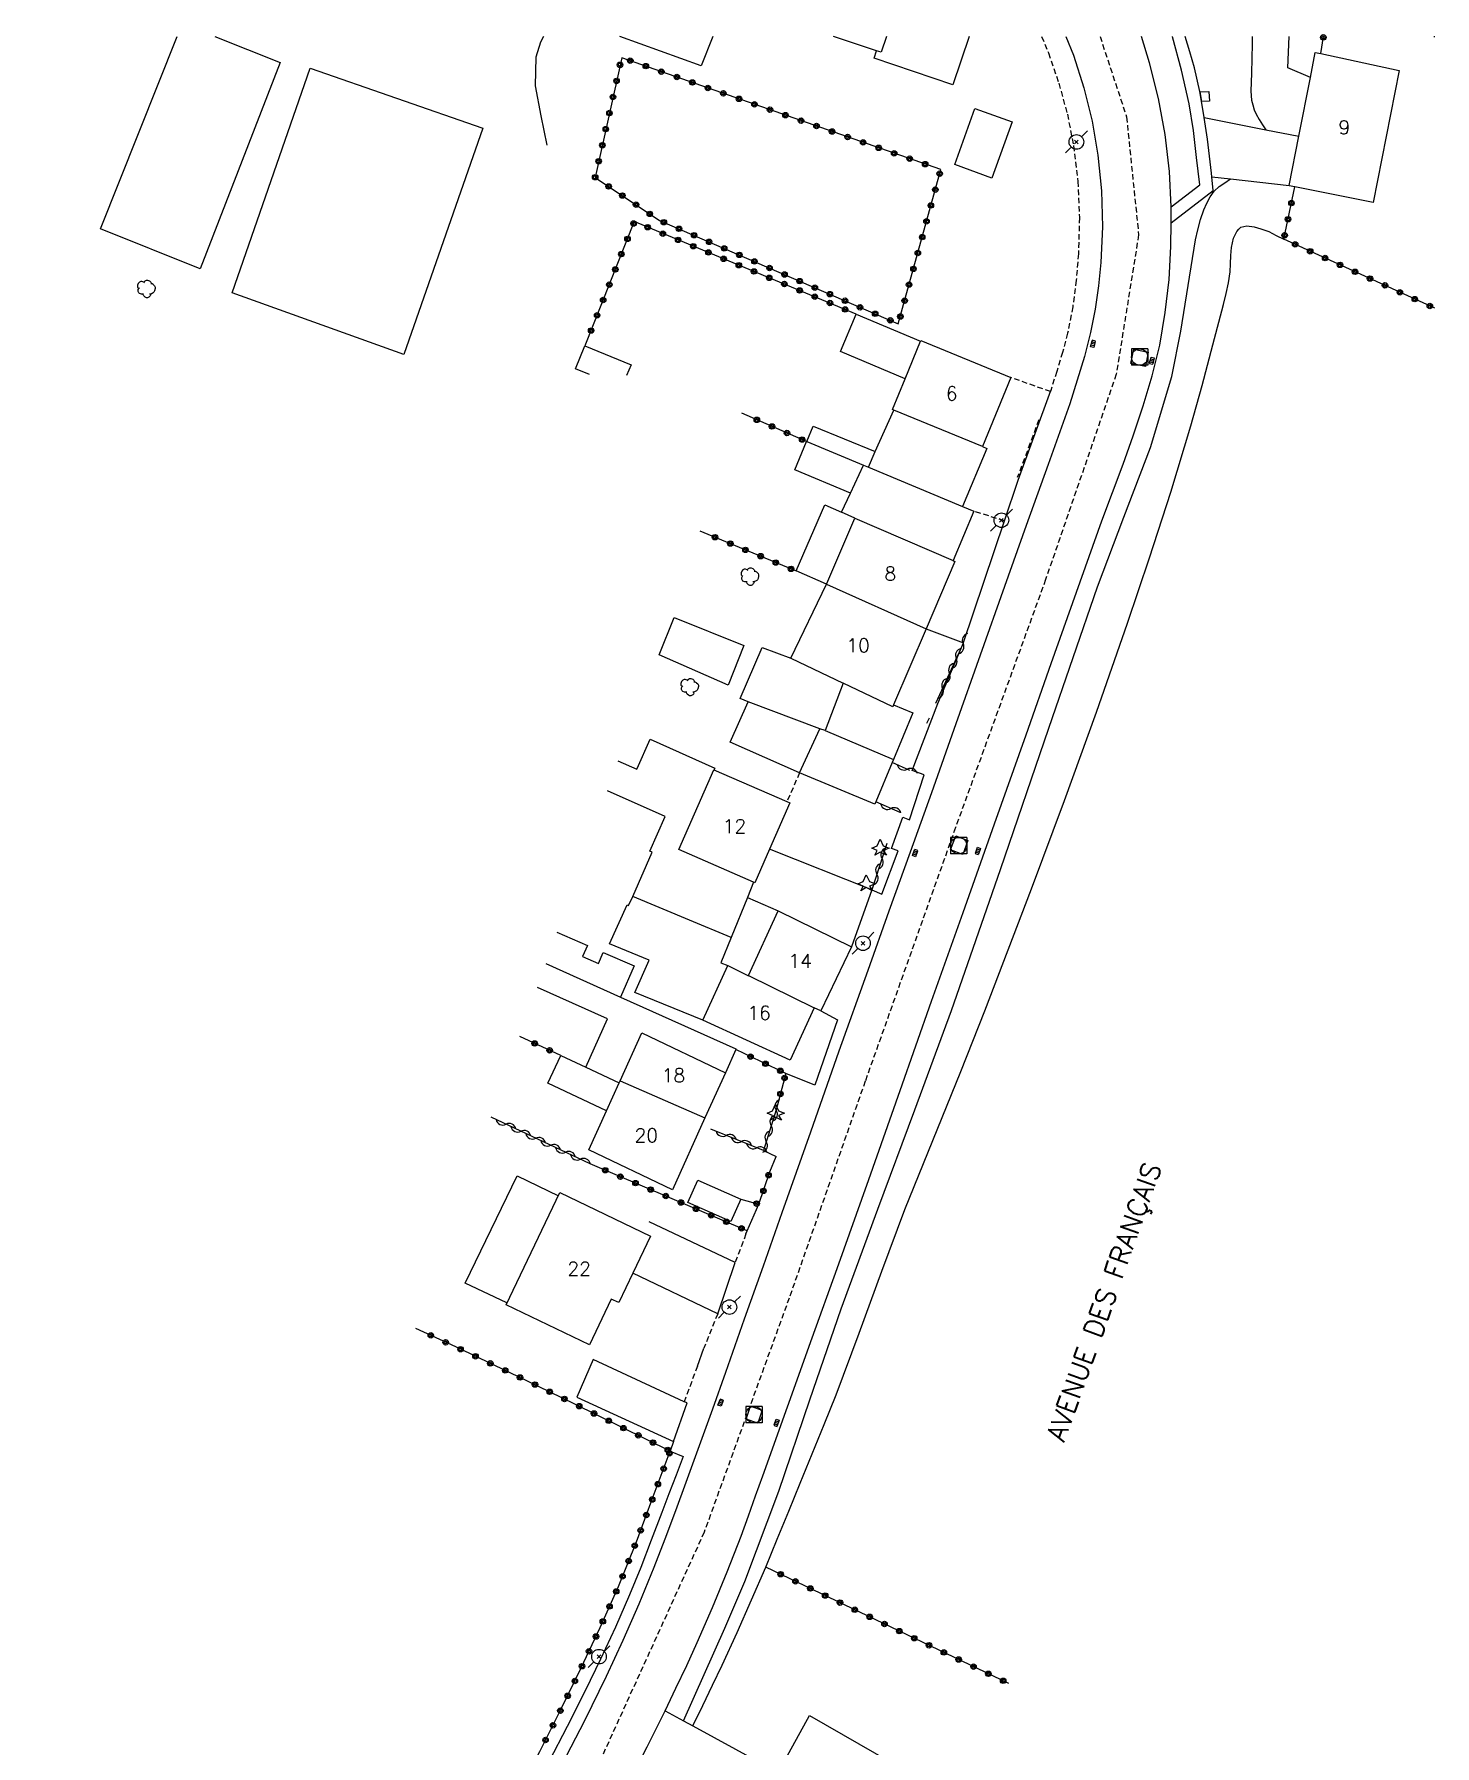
# Model space of a CAD drawing. Header units: millimetres. Extents: x 194000 to 195000, y 155999 to 157001.
# Drawn here: x 194872.3 to 195000, y 156844.1 to 157000.2 of the extents above; entities that cross this region are included whole.
import ezdxf
from ezdxf.enums import TextEntityAlignment as Align

# ---------------------------------------------------------------- set-up
doc = ezdxf.new("R2010")
doc.units = ezdxf.units.MM
doc.linetypes.add('DASHED', pattern=[0.75, 0.5, -0.25])
doc.layers.get('0').update_dxf_attribs({"linetype": 'CONTINUOUS'})
for name, color, linetype in [('W0001', 6, 'DASHED'), ('W0008', 7, 'CONTINUOUS'), ('W0014', 7, 'CONTINUOUS'), ('W0017', 7, 'CONTINUOUS'), ('W0021', 2, 'CONTINUOUS'), ('W0101', 7, 'CONTINUOUS'), ('W0104', 1, 'CONTINUOUS'), ('W0112', 1, 'DASHED'), ('W0211', 2, 'CONTINUOUS'), ('W0214', 2, 'CONTINUOUS'), ('W0300', 7, 'CONTINUOUS'), ('W0303', 7, 'CONTINUOUS'), ('W0310', 3, 'CONTINUOUS'), ('W0323', 7, 'CONTINUOUS'), ('W0330', 7, 'CONTINUOUS'), ('W0333', 7, 'CONTINUOUS'), ('W0401', 7, 'CONTINUOUS'), ('W0420', 7, 'CONTINUOUS'), ('W0473', 7, 'CONTINUOUS'), ('W0989', 7, 'CONTINUOUS'), ('W0991', 7, 'CONTINUOUS'), ('W1102', 7, 'CONTINUOUS')]:
    doc.layers.add(name, color=color, linetype=linetype)
doc.styles.get("Standard").update_dxf_attribs({"font": 'romans.shx', "width": 0.85})

# ---------------------------------------------------------------- blocks, each defined once
blk = doc.blocks.new('T420')
for p, q in [((0.75, 0.75), (-0.75, 0.75)), ((-0.75, 0.75), (-0.75, -0.75)), ((0.75, 0.75), (0.75, -0.75)), ((0.75, -0.75), (-0.75, -0.75))]:
    blk.add_line(p, q)
blk.add_ellipse((0, 0), major_axis=(-0.53, 0.53), ratio=1, start_param=3.926991, end_param=10.210176)
blk = doc.blocks.new('T473')
for p, q in [((-0.166667, 0.166667), (0.166667, -0.166667)), ((-0.166667, -0.166667), (0.166667, 0.166667)), ((0.500001, 0.500001), (1.000002, 1.000002)), ((-1.000002, -1.000002), (-0.500001, -0.500001))]:
    blk.add_line(p, q)
blk.add_ellipse((0, 0), major_axis=(0.471405, 0.471405), ratio=1, start_param=5.4977871438, end_param=11.780972451)
blk = doc.blocks.new('T300')
for p, q in [((-0.8, 0.51), (-0.86, 0.34)), ((-0.86, 0.34), (-0.86, 0.17)), ((-0.86, 0.17), (-0.74, 0.06)), ((-0.69, 0.63), (-0.8, 0.51)), ((-0.8, -0.06), (-0.74, 0.06)), ((-0.74, 0.06), (-0.69, 0.11)), ((-0.57, 0.69), (-0.69, 0.63)), ((-0.46, 0.69), (-0.57, 0.69)), ((-0.29, 0.63), (-0.46, 0.69)), ((-0.29, 0.63), (-0.17, 0.74)), ((-0.23, 0.57), (-0.29, 0.63)), ((-0.17, 0.74), (-0.06, 0.8)), ((-0.06, 0.8), (0.06, 0.8)), ((0.06, 0.8), (0.23, 0.74)), ((0.23, 0.74), (0.34, 0.63)), ((0.34, 0.63), (0.4, 0.51)), ((0.46, 0.46), (0.34, 0.46)), ((0.4, 0.51), (0.4, 0.46)), ((0.57, 0.4), (0.46, 0.46)), ((0.57, 0.4), (0.69, 0.29)), ((0.69, 0.29), (0.74, 0.17)), ((0.74, 0.06), (0.69, -0.17)), ((0.74, 0.17), (0.74, 0.06)), ((-0.8, -0.17), (-0.8, -0.06)), ((-0.8, -0.23), (-0.8, -0.17)), ((-0.74, -0.34), (-0.8, -0.23)), ((-0.69, -0.4), (-0.74, -0.34)), ((-0.51, -0.46), (-0.69, -0.4)), ((-0.4, -0.46), (-0.51, -0.46)), ((-0.4, -0.46), (-0.34, -0.46)), ((-0.34, -0.46), (-0.34, -0.4)), ((-0.34, -0.51), (-0.34, -0.46)), ((-0.29, -0.63), (-0.34, -0.51)), ((-0.17, -0.74), (-0.29, -0.63)), ((-0.06, -0.8), (-0.17, -0.74)), ((0.06, -0.8), (-0.06, -0.8)), ((0.17, -0.74), (0.06, -0.8)), ((0.23, -0.69), (0.17, -0.74)), ((0.29, -0.46), (0.23, -0.46)), ((0.29, -0.63), (0.23, -0.69)), ((0.46, -0.4), (0.29, -0.46)), ((0.34, -0.51), (0.29, -0.63)), ((0.34, -0.51), (0.34, -0.46)), ((0.57, -0.34), (0.46, -0.4)), ((0.63, -0.29), (0.57, -0.34)), ((0.69, -0.17), (0.63, -0.29))]:
    blk.add_line(p, q)
blk = doc.blocks.new('T303')
for p, q in [((-0.77, 0), (-0.28, 0.21)), ((-0.28, -0.21), (-0.77, 0)), ((-0.28, 0.21), (0, 0.83)), ((0, 0.83), (0.28, 0.21)), ((0.28, 0.21), (0.83, 0)), ((0.83, 0), (0.28, -0.21)), ((-0.49, -0.63), (-0.28, -0.21)), ((0, -0.35), (-0.49, -0.63)), ((0.56, -0.63), (0, -0.35)), ((0.28, -0.21), (0.56, -0.63))]:
    blk.add_line(p, q)
blk = doc.blocks.new('T401')
for p, q in [((-0.3, 0.3), (0, 0.3)), ((-0.3, -0.25), (-0.3, 0.3)), ((-0.3, 0.15), (0, 0.15)), ((-0.3, 0), (0, 0)), ((0, 0.3), (0, -0.25)), ((-0.3, -0.15), (0, -0.15)), ((-0.3, -0.25), (-0.3, -0.3)), ((-0.3, -0.3), (0, -0.3)), ((0, -0.3), (0, -0.25))]:
    blk.add_line(p, q)
blk = doc.blocks.new('t323o')
at = {"color": 0, "linetype": 'Continuous'}
for radius in [0.25, 0.15]:
    blk.add_circle((0, 0), radius, dxfattribs=at)
blk = doc.blocks.new('t310o')
at = {"color": 0, "linetype": 'Continuous'}
for centre, start, end in [((-0.5, 0.38), 216.8699, 323.1304), ((0.5, -0.37), 36.8699, 143.1303)]:
    blk.add_arc(centre, 0.625, start, end, dxfattribs=at)

msp = doc.modelspace()

# ---------------------------------------------------------------- linework, layer by layer
at = {"layer": 'W0001'}
msp.add_lwpolyline([(194969.48, 157000), (194971.9, 156992.66), (194973, 156981.91), (194970.96, 156969.19), (194964.52, 156950.48), (194956.3, 156927.86), (194948.07, 156904.73), (194941.14, 156884.97), (194933.39, 156863.63), (194924.05, 156843.12), (194910.12, 156819.18), (194894.88, 156799.64), (194879.49, 156781.44), (194872.31, 156772.58)], dxfattribs=at)
at = {"layer": 'W0008'}
for points in [[(194938.73, 156868.77), (194940.99, 156875.06), (194943.25, 156881.35), (194945.5, 156887.65), (194948.39, 156895.77), (194951.26, 156903.9), (194954.13, 156912.03), (194957, 156920.12), (194959.87, 156928.22), (194962.74, 156936.31), (194965.04, 156942.82), (194967.33, 156949.33), (194969.66, 156955.83), (194970.62, 156958.41), (194971.58, 156960.99), (194972.49, 156963.58), (194973.4, 156966.31), (194974.24, 156969.06), (194974.92, 156971.84), (194975.43, 156974.82), (194975.77, 156977.83), (194975.95, 156980.84), (194975.97, 156982.99), (194975.98, 156984.25), (194975.97, 156984.47), (194975.81, 156987.67), (194975.42, 156991.06), (194974.82, 156994.35), (194973.99, 156997.6), (194973.25, 157000)], [(194929.83, 156847.34), (194930.82, 156849.41), (194931.8, 156851.47), (194932.76, 156853.55), (194934.16, 156856.76), (194935.5, 156860.01), (194936.77, 156863.27), (194937.43, 156865.1), (194938.08, 156866.93), (194938.73, 156868.77)]]:
    msp.add_lwpolyline(points, dxfattribs=at)
at = {"layer": 'W0014'}
for points in [[(194966.37, 157000), (194967.05, 156998.29), (194968, 156995.31), (194968.75, 156992.26), (194969.29, 156989.17), (194969.61, 156985.93), (194969.7, 156982.65), (194969.56, 156979.39), (194969.34, 156977.25), (194969.03, 156975.12), (194968.62, 156973), (194968.06, 156970.82), (194967.4, 156968.67), (194966.74, 156966.51), (194964.75, 156960.96), (194962.76, 156955.4), (194960.77, 156949.85), (194958.55, 156943.58), (194956.33, 156937.31), (194954.11, 156931.04), (194952.18, 156925.63), (194950.23, 156920.23), (194948.3, 156914.83), (194945.68, 156907.47), (194943.08, 156900.1), (194940.47, 156892.73), (194938.76, 156887.88), (194937.05, 156883.03), (194935.33, 156878.18), (194934.14, 156874.83), (194932.94, 156871.49), (194931.73, 156868.15), (194930.77, 156865.57), (194929.81, 156862.98), (194928.81, 156860.41), (194927.42, 156857.07), (194925.96, 156853.75), (194924.44, 156850.46), (194922.48, 156846.43), (194920.42, 156842.45)], [(194979.79, 156985.96), (194979.66, 156987.21), (194979.63, 156987.52), (194979.46, 156989.09), (194979.27, 156990.64), (194978.98, 156992.6), (194978.95, 156992.82), (194978.57, 156994.98), (194978.09, 156997.12), (194977.68, 156998.59), (194977.24, 157000)], [(194975.97, 156982.99), (194979.79, 156985.96)], [(194948.66, 156922.19), (194949.6, 156921.79), (194951.07, 156925.74), (194950.47, 156925.95), (194951.5, 156928.82), (194952.1, 156928.56), (194953.46, 156932.68), (194952.34, 156933.06), (194954.7, 156939.18), (194957.03, 156944.71), (194957.04, 156944.74), (194960.76, 156955.83), (194962.01, 156959.54), (194964.99, 156967.71)], [(194944.03, 156911.15), (194945.56, 156910.33), (194943.48, 156904.39), (194940.83, 156905.45)], [(194939.37, 156896.48), (194939.94, 156897.87)], [(194937.31, 156891.11), (194938.38, 156893.52)], [(194934.62, 156883.54), (194936.2, 156888.2)], [(194932.77, 156878.76), (194933.37, 156880.39)], [(194930.6, 156871.88), (194931.83, 156875.41), (194931.57, 156875.51)], [(194930.6, 156871.88), (194930.3, 156871.01), (194931.48, 156870.52)], [(194931.48, 156870.52), (194930.83, 156868.81), (194930.18, 156867.11), (194929.53, 156865.41), (194928.57, 156862.9), (194927.6, 156860.39), (194926.58, 156857.91), (194925.29, 156854.96), (194923.93, 156852.05), (194922.53, 156849.15), (194920.9, 156845.9), (194919.22, 156842.67), (194917.49, 156839.47), (194915.37, 156835.75), (194913.2, 156832.07), (194911.02, 156828.39), (194910.42, 156828.81)], [(194884.28, 156781.9), (194886.38, 156784.41), (194888.48, 156786.91), (194890.58, 156789.42), (194893.4, 156792.84), (194896.2, 156796.27), (194899.02, 156799.69), (194901.22, 156802.32), (194903.42, 156804.95), (194905.57, 156807.62), (194908.31, 156811.21), (194910.96, 156814.87), (194913.52, 156818.59), (194916.12, 156822.61), (194918.62, 156826.71), (194921.05, 156830.85), (194923.21, 156834.67), (194925.31, 156838.53), (194927.35, 156842.42), (194928.19, 156844.05), (194929.01, 156845.7), (194929.83, 156847.34)]]:
    msp.add_lwpolyline(points, dxfattribs=at)
at = {"layer": 'W0017'}
for points in [[(194918.73, 157000), (194918.48, 156999.46), (194918.04, 156998.1), (194917.98, 156995.48), (194918.51, 156992.77), (194919.04, 156990.07)], [(194978.98, 156992.6), (194984.61, 156991.49), (194987.61, 156990.9)], [(194979.66, 156987.21), (194981.38, 156987.02), (194986.72, 156986.42)], [(194936.2, 156888.2), (194928.38, 156891.91)], [(194934.62, 156883.54), (194926.88, 156887.23)], [(194931.57, 156875.51), (194923.27, 156879.35), (194921.77, 156875.92), (194930.6, 156871.88)], [(194929.83, 156847.34), (194931.5, 156846.43), (194932.35, 156845.96), (194940.15, 156841.7)]]:
    msp.add_lwpolyline(points, dxfattribs=at)
at = {"layer": 'W0021'}
msp.add_lwpolyline([(194975.97, 156984.47), (194978.59, 156986.48), (194978.29, 156988.95), (194977.99, 156991.41), (194977.6, 156993.85), (194976.92, 156996.92), (194976.09, 156999.95), (194976.08, 157000)], dxfattribs=at)
at = {"layer": 'W0101'}
for points in [[(194950.01, 157000), (194949.53, 156998.55), (194949.11, 156998.69), (194945.19, 157000)], [(194944.54, 156950.06), (194944.56, 156950.11), (194947.12, 156956.07), (194956.1, 156952.2), (194956.25, 156952.13)], [(194956.25, 156952.13), (194953.63, 156945.98), (194953.64, 156945.98)], [(194941.29, 156943.3), (194944.53, 156950.06), (194944.54, 156950.06)], [(194953.64, 156945.98), (194950.65, 156939.05), (194950.58, 156938.88), (194946.05, 156941.03)], [(194941.29, 156943.3), (194946.06, 156941.04)], [(194937.43, 156914.36), (194937.44, 156914.37), (194940.13, 156920.27), (194946.83, 156916.99)], [(194946.83, 156916.99), (194944.03, 156911.15)], [(194943.41, 156911.43), (194941.23, 156906.66), (194933.28, 156910.29), (194935.55, 156915.28), (194937.43, 156914.36)], [(194944.03, 156911.15), (194943.41, 156911.43)], [(194925.72, 156904.77), (194927.7, 156909.16), (194935.32, 156905.51)], [(194933.46, 156901.4), (194930.5, 156894.84), (194922.88, 156898.48), (194924.49, 156902.05), (194925.64, 156904.59), (194925.72, 156904.77)], [(194935.32, 156905.51), (194933.46, 156901.4)]]:
    msp.add_lwpolyline(points, dxfattribs=at)
for points in [[(194996.75, 156996.88), (194994.38, 156984.86), (194987.25, 156986.27), (194986.71, 156986.37), (194986.72, 156986.42), (194987.61, 156990.9), (194988.66, 156996.25), (194989.11, 156998.54), (194989.61, 156998.43)], [(194961.35, 156968.9), (194958.75, 156962.61), (194950.69, 156965.93), (194950.55, 156965.99), (194951.7, 156968.79), (194953.11, 156972.21), (194953.14, 156972.28)], [(194941.2, 156930.11), (194939.35, 156925.89), (194938.01, 156922.83), (194937.9, 156922.88), (194931.09, 156925.86), (194934.28, 156933.14), (194940.94, 156930.23)], [(194928.5, 156890.61), (194926.88, 156887.23), (194925.6, 156884.56), (194924.92, 156884.88), (194922.92, 156880.71), (194915.33, 156884.36), (194920.24, 156894.58)]]:
    msp.add_lwpolyline(points, close=True, dxfattribs=at)
at = {"layer": 'W0104'}
for points in [[(194887.45, 156978.82), (194878.34, 156982.46), (194885.35, 157000)], [(194888.77, 157000), (194894.72, 156997.62), (194887.45, 156978.82)], [(194934.17, 157000), (194933.11, 156997.33), (194925.69, 157000)], [(194957.56, 157000), (194956.06, 156995.57), (194948.88, 156998.02), (194949.11, 156998.69)], [(194951.7, 156968.79), (194945.81, 156971.28), (194947.26, 156974.69), (194953.11, 156972.21)], [(194922.92, 156969.18), (194921.66, 156969.7), (194922.52, 156971.78)], [(194922.52, 156971.78), (194926.72, 156970.05), (194926.31, 156969.07)], [(194948.36, 156960.72), (194948.99, 156962.14), (194950.69, 156965.93)], [(194942.76, 156963.05), (194943.33, 156964.45), (194948.99, 156962.14)], [(194946.72, 156958.36), (194941.64, 156960.48), (194942.71, 156963.07), (194942.76, 156963.05), (194947.91, 156960.91)], [(194958.75, 156962.61), (194959.15, 156962.44), (194956.94, 156957.13)], [(194947.12, 156956.07), (194945.92, 156956.63), (194946.72, 156958.36), (194947.91, 156960.91), (194948.36, 156960.72), (194956.94, 156957.13), (194957.98, 156956.7), (194956.1, 156952.2)], [(194944.53, 156950.06), (194941.77, 156951.26), (194944.39, 156957.29), (194945.92, 156956.63)], [(194946.05, 156941.03), (194946.06, 156941.04), (194944.42, 156936.7), (194943.93, 156936.88), (194937.39, 156939.34), (194936.66, 156939.62), (194938.67, 156944.29), (194941.29, 156943.3), (194941.29, 156943.3)], [(194942.09, 156932.87), (194935.77, 156935.64), (194937.39, 156939.34)], [(194950.65, 156939.05), (194952.4, 156938.33), (194950.66, 156934.08)], [(194925.53, 156933.95), (194927.25, 156933.18), (194927.28, 156933.26), (194928.47, 156935.92), (194934.35, 156933.29), (194934.28, 156933.14)], [(194944.42, 156936.7), (194950.66, 156934.08), (194950.54, 156933.79), (194949.04, 156930.2), (194948.95, 156930), (194942.09, 156932.87), (194943.93, 156936.88)], [(194933.28, 156910.29), (194927.07, 156912.84), (194928.37, 156915.77), (194924.77, 156917.25), (194926.36, 156920.81), (194926.49, 156920.75), (194926.87, 156921.58), (194928.66, 156925.61), (194928.43, 156925.7), (194929.84, 156928.86), (194924.56, 156931.21)], [(194948.66, 156922.19), (194939.35, 156925.89)], [(194935.85, 156917.84), (194932.05, 156919.42), (194926.87, 156921.58)], [(194937.33, 156921.48), (194935.85, 156917.84), (194934.91, 156915.54), (194935.55, 156915.28)], [(194937.9, 156922.88), (194937.33, 156921.48)], [(194937.33, 156921.48), (194940.13, 156920.27)], [(194948.66, 156922.19), (194946.83, 156916.99)], [(194919.97, 156918.32), (194922.74, 156917.12), (194922.3, 156916.1), (194922.3, 156916.1), (194923.74, 156915.48), (194924.17, 156916.48), (194927.01, 156915.26), (194925.77, 156912.4)], [(194918.95, 156915.46), (194925.77, 156912.4), (194936.29, 156907.68), (194936.27, 156907.63), (194935.32, 156905.51)], [(194922.59, 156906.02), (194924.56, 156910.43), (194918.18, 156913.29)], [(194924.49, 156902.05), (194919.14, 156904.57), (194920.33, 156907.09), (194922.59, 156906.02), (194925.64, 156904.59)], [(194915.41, 156884.54), (194911.59, 156886.34), (194916.34, 156896.11), (194920.1, 156894.3)], [(194937.36, 156836.59), (194940.15, 156841.7), (194942.99, 156846.92), (194953.43, 156840.93), (194947.69, 156830.4), (194949.76, 156829.08), (194947.57, 156824.72), (194944.46, 156826.72)]]:
    msp.add_lwpolyline(points, dxfattribs=at)
for points in [[(194913.2, 156991.62), (194906.02, 156971.01), (194890.35, 156976.63), (194897.48, 156997.09)], [(194961.47, 156992.2), (194959.63, 156987.09), (194956.23, 156988.31), (194958.06, 156993.43)], [(194930.64, 156947.02), (194937.02, 156944.48), (194935.58, 156940.85), (194929.29, 156943.62)], [(194932.82, 156895.72), (194936.73, 156893.99), (194935.82, 156891.94), (194931.91, 156893.68)]]:
    msp.add_lwpolyline(points, close=True, dxfattribs=at)
at = {"layer": 'W0112'}
for points in [[(194964.15, 157000), (194964.78, 156998.49), (194965.73, 156995.73), (194966.5, 156992.9), (194967.07, 156990.04), (194967.46, 156986.78), (194967.6, 156983.48), (194967.51, 156980.18), (194967.31, 156977.76), (194966.99, 156975.34), (194966.53, 156972.95), (194966.07, 156971.19), (194965.53, 156969.45), (194964.99, 156967.71), (194964.97, 156967.61), (194961.35, 156968.9)], [(194963.9, 156965.04), (194961.94, 156959.77)], [(194960.76, 156955.83), (194957.98, 156956.7)], [(194942.09, 156932.87), (194940.94, 156930.23)], [(194937.2, 156890.81), (194936.2, 156888.2)], [(194934.62, 156883.54), (194933.37, 156880.39)], [(194932.77, 156878.76), (194931.57, 156875.51)]]:
    msp.add_lwpolyline(points, dxfattribs=at)
at = {"layer": 'W0211'}
for points in [[(194988.66, 156996.25), (194986.61, 156997.14), (194986.71, 157000)], [(194932.35, 156845.96), (194933.26, 156847.81), (194934.16, 156849.66), (194935.04, 156851.51), (194936.39, 156854.47), (194937.7, 156857.45), (194939.01, 156860.44), (194940.05, 156862.98), (194941.1, 156865.53), (194942.14, 156868.08), (194943.24, 156870.77), (194944.33, 156873.45), (194945.41, 156876.15), (194947.53, 156881.77), (194949.58, 156887.42), (194951.69, 156893.04), (194953.38, 156897.24), (194955.1, 156901.42), (194956.8, 156905.61), (194958.98, 156911.16), (194961.12, 156916.72), (194963.23, 156922.29), (194966.23, 156930.33), (194969.16, 156938.39), (194971.98, 156946.5), (194973.98, 156952.47), (194975.93, 156958.46), (194977.76, 156964.49), (194978.79, 156968.17), (194979.77, 156971.87), (194980.75, 156975.57), (194980.97, 156976.55), (194981.19, 156977.54), (194981.36, 156978.53), (194981.39, 156979.27), (194981.4, 156980.02), (194981.48, 156980.75), (194981.56, 156981.17), (194981.66, 156981.6), (194981.82, 156981.98), (194981.96, 156982.21), (194982.13, 156982.43), (194982.32, 156982.6), (194982.86, 156982.74), (194983.52, 156982.64), (194984.15, 156982.47), (194984.86, 156982.22), (194985.55, 156981.86), (194986.23, 156981.51)]]:
    msp.add_lwpolyline(points, dxfattribs=at)
at = {"layer": 'W0214'}
for points in [[(194983.36, 157000), (194983.35, 156999.33), (194983.31, 156997.98), (194983.3, 156996.64), (194983.26, 156995.82), (194983.23, 156995), (194983.3, 156994.19), (194983.41, 156993.75), (194983.54, 156993.32), (194983.71, 156992.9), (194983.98, 156992.42), (194984.29, 156991.95), (194984.61, 156991.49)], [(194978.17, 156981.44), (194978.4, 156982.37), (194978.63, 156983.3), (194978.95, 156984.2), (194979.22, 156984.79), (194979.53, 156985.37), (194979.9, 156985.89), (194980.35, 156986.3), (194980.86, 156986.66), (194981.38, 156987.02)], [(194931.5, 156846.43), (194933.39, 156850.65), (194935.28, 156854.88), (194937.1, 156859.13), (194940.19, 156867.35), (194943.01, 156875.68), (194945.87, 156883.99), (194949.21, 156893.07), (194952.6, 156902.13), (194955.93, 156911.2), (194960.42, 156924.05), (194964.81, 156936.94), (194969.24, 156949.82), (194971.65, 156956.17), (194974.07, 156962.53), (194976.03, 156969), (194976.86, 156973.12), (194977.51, 156977.28), (194978.17, 156981.44)]]:
    msp.add_lwpolyline(points, dxfattribs=at)
at = {"layer": 'W0310'}
for points in [[(194956.99, 156944.64), (194954.49, 156939.19)], [(194953.91, 156937.85), (194953.65, 156937.35)], [(194952.15, 156933.08), (194950.54, 156933.79)], [(194951.25, 156929.23), (194949.04, 156930.2)], [(194950.05, 156926.42), (194948.66, 156922.19)], [(194922.99, 156897.21), (194913.96, 156901.45)], [(194939.96, 156902.13), (194938.79, 156898.42), (194934.01, 156900.37)], [(194938.79, 156898.42), (194939.94, 156897.87)]]:
    msp.add_lwpolyline(points, dxfattribs=at)
at = {"layer": 'W0323'}
for points in [[(194989.61, 156998.43), (194989.85, 157000)], [(194999.92, 157000), (195000, 156999.99)], [(195000, 156975.22), (194986.23, 156981.51), (194987.25, 156986.27)], [(194947.26, 156974.69), (194927.02, 156983.11), (194922.52, 156971.78)], [(194942.71, 156963.07), (194936.82, 156965.64)], [(194933, 156954.91), (194941.77, 156951.26)], [(194920.33, 156907.09), (194916.58, 156908.81)], [(194940.83, 156905.45), (194936.27, 156907.63)], [(194940.83, 156905.45), (194939.96, 156902.13)], [(194937.2, 156890.81), (194937.31, 156891.11), (194922.99, 156897.21)], [(194936.73, 156893.99), (194938.38, 156893.52), (194939.37, 156896.48)], [(194930.3, 156871.01), (194925.92, 156873.17), (194921.55, 156875.33), (194917.17, 156877.46), (194910.74, 156880.51), (194907.1, 156882.2)], [(194910.42, 156828.81), (194911.71, 156831.13), (194912.99, 156833.45), (194914.27, 156835.78), (194916.35, 156839.68), (194918.4, 156843.61), (194920.39, 156847.57), (194922.17, 156851.24), (194923.91, 156854.93), (194925.57, 156858.66), (194927.21, 156862.75), (194928.75, 156866.88), (194930.3, 156871.01)], [(194961.16, 156849.82), (194939.01, 156860.44)]]:
    msp.add_lwpolyline(points, dxfattribs=at)
msp.add_lwpolyline([(194954.96, 156987.85), (194925.87, 156998.06), (194923.45, 156987.14), (194929.32, 156983.23), (194951.09, 156973.79)], close=True, dxfattribs=at)
at = {"layer": 'W0330'}
msp.add_lwpolyline([(194953.63, 156945.98), (194957.03, 156944.71)], dxfattribs=at)
at = {"layer": 'W0333'}
msp.add_lwpolyline([(194979.4, 156994.98), (194979.45, 156994.11), (194978.76, 156994.05), (194978.62, 156994.95), (194979.4, 156994.98)], close=True, dxfattribs=at)
at = {"layer": 'W0420'}
for points in [[(194973.62, 156969.91), (194972.3, 156970.17), (194972.56, 156971.48), (194973.88, 156971.22), (194973.62, 156969.91)], [(194956.33, 156927.1), (194957.44, 156926.69), (194956.97, 156925.41), (194955.86, 156925.82), (194956.33, 156927.1)], [(194938.28, 156873.56), (194937.21, 156873.91), (194937.61, 156875.11), (194938.68, 156874.75), (194938.28, 156873.56)]]:
    msp.add_lwpolyline(points, close=True, dxfattribs=at)
at = {"layer": 'W1102'}
for points in [[(194944.54, 156950.06), (194953.63, 156945.98)], [(194937.44, 156914.37), (194943.41, 156911.43)], [(194925.72, 156904.77), (194933.46, 156901.4)]]:
    msp.add_lwpolyline(points, dxfattribs=at)

# ---------------------------------------------------------------- block references
at = {"layer": 'W0300', "rotation": 359.9999899820874}
for p in [(194882.59, 156976.97), (194937.61, 156950.74), (194932.12, 156940.67)]:
    msp.add_blockref('T300', p, dxfattribs=at)
at = {"layer": 'W0303', "rotation": 359.9999899820874}
for p in [(194949.44, 156925.98), (194948.17, 156922.74), (194939.89, 156901.82)]:
    msp.add_blockref('T303', p, dxfattribs=at)
at = {"layer": 'W0310'}
for p, rotation in [((194956.99, 156944.64), 245.3569047817784), ((194956.37, 156943.28), 245.3569047817784), ((194955.74, 156941.92), 245.3569047817784), ((194955.12, 156940.55), 245.3569047817784), ((194951.91, 156933.19), 156.3445558847662), ((194950.41, 156929.6), 156.3475787104993), ((194949.6, 156925.04), 251.7643471147086), ((194949.13, 156923.61), 251.7643471147086), ((194939.95, 156902.09), 252.4359954515257), ((194915.32, 156900.82), 154.8404185038118), ((194939.5, 156900.66), 252.4359954515257), ((194916.68, 156900.18), 154.8404185038118), ((194918.03, 156899.54), 154.8404185038118), ((194919.39, 156898.9), 154.8404185038118), ((194935.4, 156899.8), 157.827174953769), ((194936.79, 156899.24), 157.827174953769), ((194939.04, 156899.23), 252.4359954515257), ((194920.75, 156898.27), 154.8404185038118), ((194922.11, 156897.63), 154.8404185038118), ((194938.18, 156898.67), 157.827174953769)]:
    msp.add_blockref('t310o', p, dxfattribs=dict(at, rotation=rotation))
at = {"layer": 'W0323'}
for p, rotation in [((194989.84, 156999.91), 80.99603424976499), ((194926.65, 156997.79), 160.6640839091808), ((194925.72, 156997.41), 257.4962013592975), ((194928.07, 156997.29), 160.6640839091808), ((194929.48, 156996.79), 160.6640839091808), ((194930.9, 156996.3), 160.6640839091808), ((194925.07, 156994.48), 257.4962013592975), ((194925.4, 156995.94), 257.4962013592975), ((194932.31, 156995.8), 160.6640839091808), ((194933.73, 156995.3), 160.6640839091808), ((194935.14, 156994.81), 160.6640839091808), ((194924.75, 156993.01), 257.4962013592975), ((194936.56, 156994.31), 160.6640839091808), ((194937.97, 156993.81), 160.6640839091808), ((194939.39, 156993.32), 160.6640839091808), ((194940.8, 156992.82), 160.6640839091808), ((194924.42, 156991.55), 257.4962013592975), ((194942.22, 156992.32), 160.6640839091808), ((194943.63, 156991.83), 160.6640839091808), ((194945.05, 156991.33), 160.6640839091808), ((194924.1, 156990.08), 257.4962013592975), ((194946.47, 156990.83), 160.6640839091808), ((194947.88, 156990.34), 160.6640839091808), ((194949.3, 156989.84), 160.6640839091808), ((194923.77, 156988.62), 257.4962013592975), ((194950.71, 156989.34), 160.6640839091808), ((194952.13, 156988.85), 160.6640839091808), ((194953.54, 156988.35), 160.6640839091808), ((194923.45, 156987.16), 257.4962013592975), ((194954.86, 156987.48), 74.6287676692102), ((194924.68, 156986.32), 326.3324632551631), ((194925.93, 156985.49), 326.3324632551631), ((194954.46, 156986.03), 74.6287676692102), ((194927.18, 156984.66), 326.3324632551631), ((194928.43, 156983.82), 326.3324632551631), ((194954.06, 156984.59), 74.6287676692102), ((194986.93, 156984.8), 77.98017915209235), ((194926.95, 156982.94), 248.3348195722459), ((194928.24, 156982.6), 157.4203557345542), ((194929.62, 156982.02), 157.4203557345542), ((194929.71, 156983.06), 336.5541786735496), ((194931.09, 156982.46), 336.5541786735496), ((194953.66, 156983.14), 74.6287676692102), ((194986.62, 156983.33), 77.98017915209235), ((194926.4, 156981.54), 248.3348195722459), ((194931.01, 156981.45), 157.4203557345542), ((194932.39, 156980.87), 157.4203557345542), ((194932.47, 156981.87), 336.5541786735496), ((194933.84, 156981.27), 336.5541786735496), ((194935.22, 156980.67), 336.5541786735496), ((194953.27, 156981.7), 74.6287676692102), ((194986.31, 156981.86), 77.98017915209235), ((194987.27, 156981.04), 155.4219150264586), ((194988.64, 156980.41), 155.4219150264586), ((194925.84, 156980.15), 248.3348195722459), ((194933.78, 156980.3), 157.4203557345542), ((194935.16, 156979.72), 157.4203557345542), ((194936.55, 156979.14), 157.4203557345542), ((194936.6, 156980.08), 336.5541786735496), ((194937.97, 156979.48), 336.5541786735496), ((194939.35, 156978.88), 336.5541786735496), ((194952.47, 156978.8), 74.6287676692102), ((194952.87, 156980.25), 74.6287676692102), ((194990, 156979.79), 155.4219150264586), ((194991.36, 156979.17), 155.4219150264586), ((194924.74, 156977.36), 248.3348195722459), ((194925.29, 156978.75), 248.3348195722459), ((194937.93, 156978.57), 157.4203557345542), ((194939.32, 156977.99), 157.4203557345542), ((194940.7, 156977.42), 157.4203557345542), ((194940.72, 156978.29), 336.5541786735496), ((194942.1, 156977.69), 336.5541786735496), ((194952.07, 156977.36), 74.6287676692102), ((194992.73, 156978.54), 155.4219150264586), ((194994.09, 156977.92), 155.4219150264586), ((194995.46, 156977.3), 155.4219150264586), ((194924.18, 156975.97), 248.3348195722459), ((194942.09, 156976.84), 157.4203557345542), ((194943.47, 156976.27), 157.4203557345542), ((194943.48, 156977.09), 336.5541786735496), ((194944.85, 156976.5), 336.5541786735496), ((194944.86, 156975.69), 157.4203557345542), ((194946.23, 156975.9), 336.5541786735496), ((194951.67, 156975.91), 74.6287676692102), ((194996.82, 156976.67), 155.4219150264586), ((194998.18, 156976.05), 155.4219150264586), ((194923.63, 156974.57), 248.3348195722459), ((194946.24, 156975.11), 157.4203557345542), ((194947.6, 156975.3), 336.5541786735496), ((194948.98, 156974.71), 336.5541786735496), ((194950.36, 156974.11), 336.5541786735496), ((194951.28, 156974.46), 74.6287676692102), ((194999.55, 156975.42), 155.4219150264586), ((194923.08, 156973.18), 248.3348195722459), ((194938.19, 156965.04), 156.4208081760079), ((194939.57, 156964.44), 156.4208081760079), ((194940.94, 156963.84), 156.4208081760079), ((194942.32, 156963.24), 156.4208081760079), ((194934.38, 156954.34), 337.4120727857211), ((194935.77, 156953.76), 337.4120727857211), ((194937.15, 156953.18), 337.4120727857211), ((194938.54, 156952.61), 337.4120727857211), ((194939.92, 156952.03), 337.4120727857211), ((194941.31, 156951.45), 337.4120727857211), ((194917.94, 156908.18), 155.3385166796107), ((194919.3, 156907.55), 155.3385166796107), ((194937.62, 156906.98), 154.4235831732843), ((194938.98, 156906.33), 154.4235831732843), ((194940.33, 156905.69), 154.4235831732843), ((194940.72, 156905.03), 255.322836426748), ((194940.34, 156903.58), 255.322836426748), ((194924.37, 156896.62), 156.9110927022879), ((194939.26, 156896.17), 71.47784305668486), ((194925.75, 156896.04), 156.9110927022879), ((194927.13, 156895.45), 156.9110927022879), ((194928.51, 156894.86), 156.9110927022879), ((194938.79, 156894.74), 71.47784305668486), ((194929.89, 156894.27), 156.9110927022879), ((194931.27, 156893.68), 156.9110927022879), ((194932.65, 156893.1), 156.9110927022879), ((194938.17, 156893.58), 344.2430461406033), ((194934.03, 156892.51), 156.9110927022879), ((194935.41, 156891.92), 156.9110927022879), ((194936.79, 156891.33), 156.9110927022879), ((194908.46, 156881.57), 155.1027969198844), ((194909.82, 156880.93), 155.1027969198844), ((194911.18, 156880.3), 154.6561226932238), ((194912.54, 156879.66), 154.6561226932238), ((194913.89, 156879.01), 154.6561226932238), ((194915.25, 156878.37), 154.6561226932238), ((194916.6, 156877.73), 154.6561226932238), ((194917.96, 156877.08), 154.0234394360799), ((194919.3, 156876.42), 154.0234394360799), ((194920.65, 156875.77), 154.0234394360799), ((194922, 156875.11), 153.7133875179693), ((194923.34, 156874.44), 153.7133875179693), ((194924.69, 156873.78), 153.7133875179693), ((194926.03, 156873.11), 153.7133875179693), ((194927.38, 156872.45), 153.7133875179693), ((194928.72, 156871.79), 153.7133875179693), ((194930.07, 156871.12), 153.7133875179693), ((194930.22, 156870.81), 69.50174939940196), ((194929.17, 156868), 69.50174939940196), ((194929.7, 156869.41), 69.50174939940196), ((194928.65, 156866.6), 69.50174939940196), ((194928.12, 156865.19), 69.50174939940196), ((194927.6, 156863.79), 69.50174939940196), ((194927.06, 156862.39), 68.10440972494024), ((194926.5, 156860.99), 68.10440972494024), ((194925.95, 156859.6), 68.10440972494024), ((194940.36, 156859.79), 154.397717396021), ((194941.71, 156859.14), 154.397717396021), ((194925.37, 156858.22), 66.09882498653764), ((194943.07, 156858.49), 154.397717396021), ((194944.42, 156857.84), 154.397717396021), ((194945.77, 156857.2), 154.397717396021), ((194924.15, 156855.48), 66.09882498653764), ((194924.76, 156856.85), 66.09882498653764), ((194947.12, 156856.55), 154.397717396021), ((194948.48, 156855.9), 154.397717396021), ((194923.53, 156854.11), 64.79066029955274), ((194949.83, 156855.25), 154.397717396021), ((194951.18, 156854.6), 154.397717396021), ((194952.54, 156853.95), 154.397717396021), ((194922.89, 156852.76), 64.79066029955274), ((194953.89, 156853.31), 154.397717396021), ((194955.24, 156852.66), 154.397717396021), ((194922.25, 156851.4), 64.79066029955274), ((194956.59, 156852.01), 154.397717396021), ((194957.95, 156851.36), 154.397717396021), ((194921.6, 156850.05), 64.0188106519079), ((194959.3, 156850.71), 154.397717396021), ((194960.65, 156850.07), 154.397717396021), ((194920.94, 156848.7), 64.0188106519079), ((194920.28, 156847.35), 63.31338794548562), ((194918.93, 156844.67), 63.31338794548562), ((194919.6, 156846.01), 63.31338794548562)]:
    msp.add_blockref('t323o', p, dxfattribs=dict(at, rotation=rotation))
at = {"layer": 'W0401'}
for p, rotation in [((194968.69, 156972), 165.6363257325603), ((194974.35, 156970.4), 346.1773355115213), ((194958.48, 156925.68), 340.470045662758), ((194952.48, 156925.59), 160.2991749339773), ((194934.75, 156875.48), 160.3961089786781), ((194940.14, 156873.54), 340.2481959958741)]:
    msp.add_blockref('T401', p, dxfattribs=dict(at, rotation=rotation))
at = {"layer": 'W0420', "rotation": 359.9999899820874}
for p in [(194973.1, 156970.76), (194956.6, 156926.21), (194937.94, 156874.34)]:
    msp.add_blockref('T420', p, dxfattribs=at)
at = {"layer": 'W0473', "rotation": 359.9999899820874}
for p in [(194967.33, 156990.38), (194960.49, 156955.89), (194947.87, 156917.32), (194935.69, 156884.14), (194923.8, 156852.27)]:
    msp.add_blockref('T473', p, dxfattribs=at)

# ---------------------------------------------------------------- texts
at = {"layer": 'W0989'}
msp.add_text('AVENUE DES FRANÇAIS  ', height=1.75, rotation=70.4637, dxfattribs=at).set_placement((194966.19, 156871.75))
at = {"layer": 'W0991'}
for s, p in [('9', (194991.75, 156991.7)), ('6', (194955.95, 156967.44)), ('8', (194950.36, 156951.02)), ('10', (194947.42, 156944.47)), ('12', (194936.15, 156927.99)), ('14', (194942.14, 156915.71)), ('16', (194938.39, 156910.97)), ('18', (194930.58, 156905.28)), ('20', (194928.11, 156899.8)), ('22', (194921.99, 156887.64))]:
    msp.add_text(s, height=1.25, dxfattribs=at).set_placement(p, align=Align.MIDDLE_CENTER)

doc.saveas('drawing.dxf')
